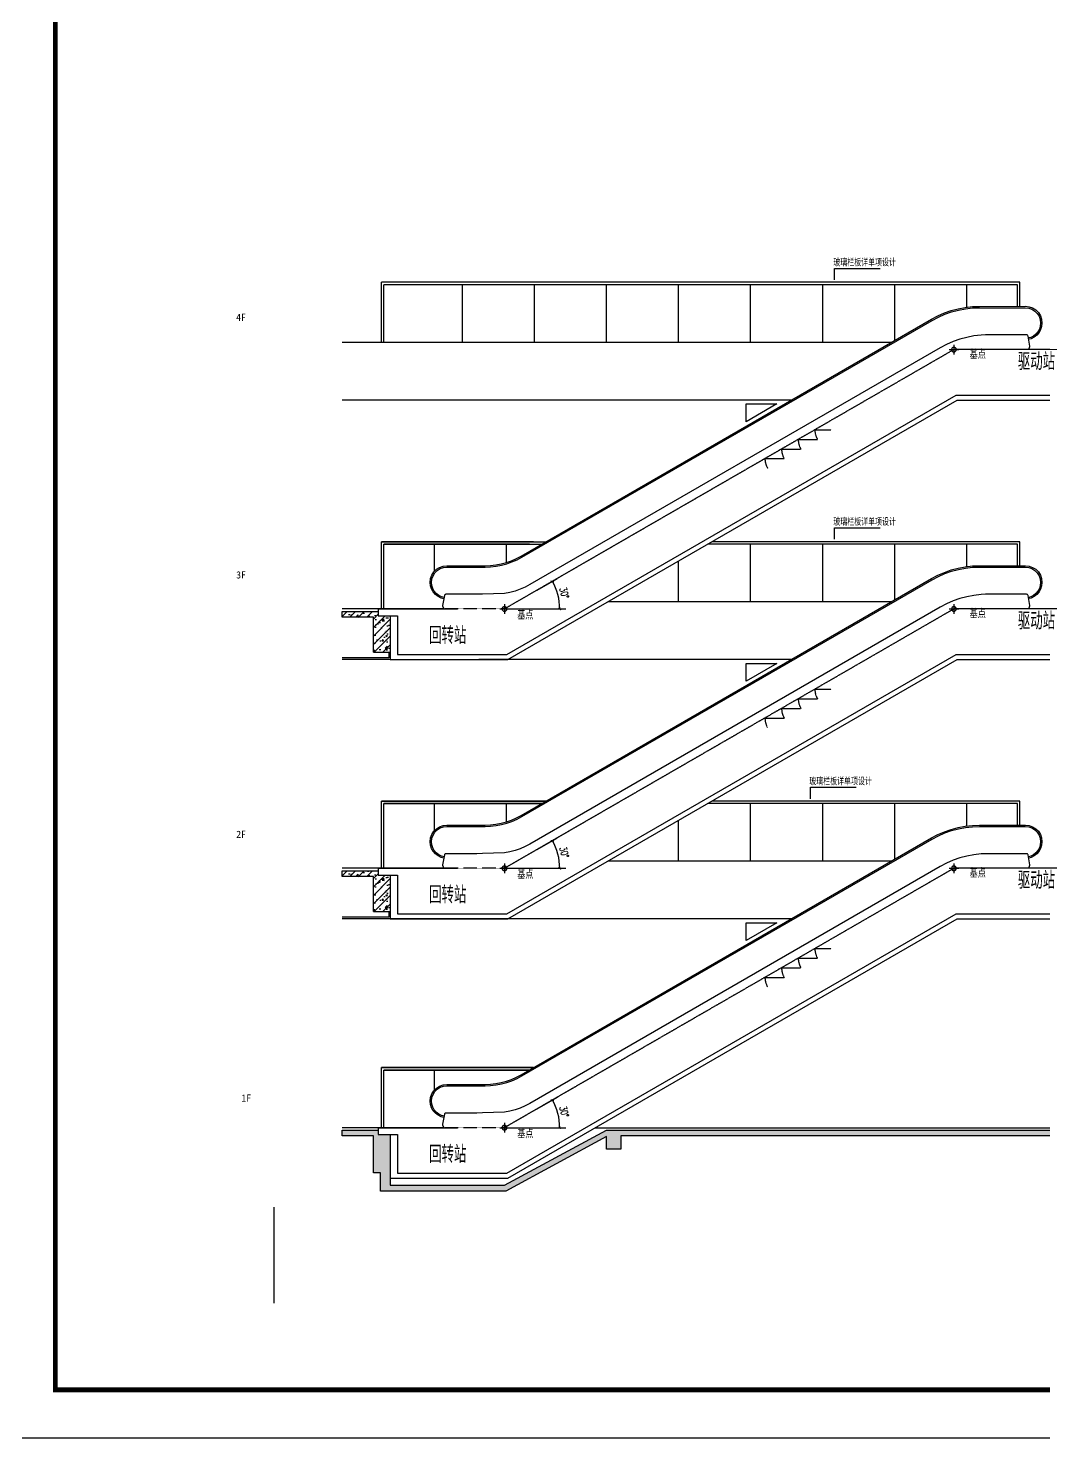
# Model space of a CAD drawing. Extents: x -737978 to 768813, y -372247 to 1140308.
# Drawn here: x -91689 to -70551, y -268610 to -239262 of the extents above; entities that cross this region are included whole.
import ezdxf

# ---------------------------------------------------------------- set-up
doc = ezdxf.new("R2010")
doc.units = 0
doc.header["$LTSCALE"] = 10
doc.header["$MEASUREMENT"] = 0
doc.linetypes.add('DASH', pattern=[0.35, 0.25, -0.1])
doc.linetypes.add('HIDDEN2', pattern=[4.7625, 3.175, -1.5875])
doc.layers.get('0').update_dxf_attribs({"linetype": 'CONTINUOUS'})
doc.layers.get('Defpoints').update_dxf_attribs({"linetype": 'CONTINUOUS'})
for name, color, linetype in [('$0$$0$ANNO-TEXT', 33, 'CONTINUOUS'), ('$1$G-GRID-DIMS', 123, 'CONTINUOUS'), ('A-HRAL', 104, 'CONTINUOUS'), ('A-OVER', 23, 'CONTINUOUS'), ('A-STRS', 2, 'CONTINUOUS'), ('A-SURF', 6, 'CONTINUOUS'), ('A-WALL', 41, 'CONTINUOUS'), ('AXIS', 3, 'CONTINUOUS'), ('DIM_LEAD', 3, 'CONTINUOUS'), ('G-ANNO-DIMS', 3, 'CONTINUOUS'), ('G-ANNO-INDX', 42, 'CONTINUOUS'), ('G-ANNO-NOTE', 3, 'CONTINUOUS'), ('G-ANNO-TEXT', 33, 'CONTINUOUS'), ('PUB_TITLE', 4, 'CONTINUOUS'), ('自动扶梯', 113, 'CONTINUOUS')]:
    doc.layers.add(name, color=color, linetype=linetype)
doc.styles.add('$2$_TCH_DIM_T3', font='SIMPLEX', dxfattribs={"width": 0.705882, "bigfont": 'GBCBIG'})
doc.styles.add('_TCH_DIM', font='SIMPLEX.shx', dxfattribs={"width": 0.8, "bigfont": 'GBCBIG.shx'})
doc.styles.add('_TCH_DYN', font='')
doc.styles.get("Standard").update_dxf_attribs({"font": 'GBENOR', "bigfont": 'GBCBIG'})
doc.styles.get('_TCH_DYN').set_extended_font_data('SimSun')
doc.dimstyles.new('$2$_TCH_ARCH&&50', dxfattribs={"dimtxt": 148.75, "dimasz": 50, "dimexe": 125, "dimexo": 150, "dimgap": 63.125, "dimtad": 1, "dimdec": 0, "dimzin": 0, "dimdsep": 46, "dimtxsty": '$2$_TCH_DIM_T3', "dimblk": '$2$_ArchTick', "dimcen": 0.09, "dimclrt": 7, "dimazin": 0, "dimtfac": 1, "dimtdec": 0, "dimtix": 1, "dimtmove": 2, "dimatfit": 3, "dimfxl": 1, "dimtolj": 1, "dimtzin": 0, "dimarcsym": 0})

# ---------------------------------------------------------------- blocks, each defined once
blk = doc.blocks.new('$0$$0$A$C7835405D')
at = {"layer": '$0$$0$ANNO-TEXT'}
for p, q in [((-50, 50), (150, 50)), ((50, 150), (50, -50))]:
    blk.add_line(p, q, dxfattribs=at)
blk.add_circle((50, 50), 50, dxfattribs=at)
blk = doc.blocks.new('$2$_ArchTick')
at = {"color": 0, "linetype": 'ByBlock', "const_width": 0.4}
blk.add_lwpolyline([(-0.5, -0.5), (0.5, 0.5)], dxfattribs=at)
blk = doc.blocks.new('*D74')
at = {"layer": '$1$G-GRID-DIMS', "color": 0, "lineweight": -2, "transparency": 16777216}
for p, q in [((-81098, -261763), (-80671, -261516)), ((-80994, -262153), (-80501, -262153))]:
    blk.add_line(p, q, dxfattribs=at)
blk.add_arc((-81775, -262153), 1149, 0, 30, dxfattribs=at)
at = {"layer": 'Defpoints', "color": 0, "transparency": 16777216}
for p in [(-81228, -261838), (-80643, -261954), (-81775, -262153), (-81144, -262153)]:
    blk.add_point(p, dxfattribs=at)
at = {"layer": '$1$G-GRID-DIMS', "color": 0, "lineweight": -2, "transparency": 16777216, "xscale": 50, "yscale": 50, "zscale": 50}
for p, rotation in [((-80780, -261579), 120.0000000000564), ((-80626, -262153), 270.0000000000691)]:
    blk.add_blockref('$2$_ArchTick', p, dxfattribs=dict(at, rotation=rotation))
at = {"layer": '$1$G-GRID-DIMS', "color": 7, "transparency": 16777216, "insert": (-80532, -261820), "char_height": 148.8, "attachment_point": 5, "rotation": 285, "style": '$2$_TCH_DIM_T3'}
blk.add_mtext('\\A1;30%%d', dxfattribs=at)
blk = doc.blocks.new('*D75')
at = {"layer": '$1$G-GRID-DIMS', "color": 0, "lineweight": -2, "transparency": 16777216}
for p, q in [((-81098, -256363), (-80671, -256116)), ((-80994, -256753), (-80501, -256753))]:
    blk.add_line(p, q, dxfattribs=at)
blk.add_arc((-81775, -256753), 1149, 0, 30, dxfattribs=at)
at = {"layer": 'Defpoints', "color": 0, "transparency": 16777216}
for p in [(-81228, -256438), (-81775, -256753), (-81144, -256753), (-80643, -256554)]:
    blk.add_point(p, dxfattribs=at)
at = {"layer": '$1$G-GRID-DIMS', "color": 0, "lineweight": -2, "transparency": 16777216, "xscale": 50, "yscale": 50, "zscale": 50}
for p, rotation in [((-80780, -256179), 120.0000000000564), ((-80626, -256753), 270.0000000000697)]:
    blk.add_blockref('$2$_ArchTick', p, dxfattribs=dict(at, rotation=rotation))
at = {"layer": '$1$G-GRID-DIMS', "color": 7, "transparency": 16777216, "insert": (-80532, -256420), "char_height": 148.8, "attachment_point": 5, "rotation": 285, "style": '$2$_TCH_DIM_T3'}
blk.add_mtext('\\A1;30%%d', dxfattribs=at)
blk = doc.blocks.new('*D76')
at = {"layer": '$1$G-GRID-DIMS', "color": 0, "lineweight": -2, "transparency": 16777216}
for p, q in [((-81098, -250963), (-80671, -250716)), ((-80994, -251353), (-80501, -251353))]:
    blk.add_line(p, q, dxfattribs=at)
blk.add_arc((-81775, -251353), 1149, 0, 30, dxfattribs=at)
at = {"layer": 'Defpoints', "color": 0, "transparency": 16777216}
for p in [(-81228, -251038), (-80643, -251154), (-81775, -251353), (-81144, -251353)]:
    blk.add_point(p, dxfattribs=at)
at = {"layer": '$1$G-GRID-DIMS', "color": 0, "lineweight": -2, "transparency": 16777216, "xscale": 50, "yscale": 50, "zscale": 50}
for p, rotation in [((-80780, -250779), 120.000000000059), ((-80626, -251353), 270.0000000000672)]:
    blk.add_blockref('$2$_ArchTick', p, dxfattribs=dict(at, rotation=rotation))
at = {"layer": '$1$G-GRID-DIMS', "color": 7, "transparency": 16777216, "insert": (-80532, -251020), "char_height": 148.8, "attachment_point": 5, "rotation": 285, "style": '$2$_TCH_DIM_T3'}
blk.add_mtext('\\A1;30%%d', dxfattribs=at)

msp = doc.modelspace()

# ---------------------------------------------------------------- hatches: boundary and pattern name
h = msp.add_hatch()
h.set_pattern_fill('钢筋混凝土', color=256, scale=50)
h.set_pattern_definition([(45, (-85259.74, -252673.21), (-88.388, 88.388), []), (50, (-85259.74, -252673.21), (358.63, -31.376), [37.5, -412.5]), (355, (-85259.74, -252673.2), (-69.376, 376.1), [30, -330]), (100.451, (-85229.86, -252675.83), (289.255, 344.72), [31.87, -350.57]), (46.184, (-85259.74, -252573.2), (533.62, -82.76), [56.25, -618.75]), (96.636, (-85215.3, -252580.1), (467.33, 487.06), [47.8, -525.86]), (351.184, (-85259.74, -252573.2), (467.33, 487.06), [45, -495]), (21, (-85209.74, -252598.21), (298.454, -201.31), [37.5, -412.5]), (326, (-85209.74, -252598.2), (121.66, 362.575), [30, -330]), (71.451, (-85184.87, -252615), (420.11, 161.265), [31.87, -350.57]), (37.5, (-85259.74, -252673.21), (6.08, 166.447), [0, -326, 0, -335, 0, -331.25]), (7.5, (-85259.74, -252673.21), (131.535, 197.206), [0, -191, 0, -318.5, 0, -126.25]), (327.5, (-85371.24, -252673.21), (266.911, -11.277), [0, -125, 0, -390, 0, -517.5]), (317.5, (-85421.24, -252673.21), (291.593, 50.052), [0, -162.5, 0, -259, 0, -367.5])])
h.paths.add_polyline_path([(-84155, -251493.2), (-84405, -251493.2), (-84405, -251403.2), (-85154.7, -251403.2), (-85154.7, -251523.2), (-84505, -251523.2), (-84505, -252253.2), (-84155, -252253.2)])
h = msp.add_hatch()
h.set_pattern_fill('钢筋混凝土', color=256, scale=50)
h.set_pattern_definition([(45, (-85259.74, -258073.21), (-88.388, 88.388), []), (50, (-85259.74, -258073.21), (358.63, -31.376), [37.5, -412.5]), (355, (-85259.74, -258073.2), (-69.376, 376.1), [30, -330]), (100.451, (-85229.86, -258075.83), (289.255, 344.72), [31.87, -350.57]), (46.184, (-85259.74, -257973.2), (533.62, -82.76), [56.25, -618.75]), (96.636, (-85215.3, -257980.1), (467.33, 487.06), [47.8, -525.86]), (351.184, (-85259.74, -257973.2), (467.33, 487.06), [45, -495]), (21, (-85209.74, -257998.21), (298.454, -201.31), [37.5, -412.5]), (326, (-85209.74, -257998.2), (121.66, 362.575), [30, -330]), (71.451, (-85184.87, -258015), (420.11, 161.265), [31.87, -350.57]), (37.5, (-85259.74, -258073.21), (6.08, 166.447), [0, -326, 0, -335, 0, -331.25]), (7.5, (-85259.74, -258073.21), (131.535, 197.206), [0, -191, 0, -318.5, 0, -126.25]), (327.5, (-85371.24, -258073.21), (266.911, -11.277), [0, -125, 0, -390, 0, -517.5]), (317.5, (-85421.24, -258073.21), (291.593, 50.052), [0, -162.5, 0, -259, 0, -367.5])])
h.paths.add_polyline_path([(-84155, -256893.2), (-84405, -256893.2), (-84405, -256803.2), (-85154.7, -256803.2), (-85154.7, -256923.2), (-84505, -256923.2), (-84505, -257653.2), (-84155, -257653.2)])
h = msp.add_hatch()
h.set_pattern_fill('钢筋混凝土', color=256, scale=50)
h.set_pattern_definition([(45, (157185.12, -22365.02), (-88.388348, 88.388348), []), (50, (157185.12, -22365.02), (358.6301, -31.37607), [37.5, -412.5]), (355, (157185.1, -22365), (-69.37567, 376.09607), [30, -330]), (100.4514, (157215, -22367.63), (289.2547, 344.71977), [31.8701, -350.57106]), (46.1842, (157185.1, -22265), (533.6205, -82.7595), [56.25, -618.75]), (96.6356, (157229.6, -22271.9), (467.33135, 487.0589), [47.80514, -525.8565]), (351.1842, (157185.1, -22265), (467.331, 487.0593), [45, -495]), (21, (157235.12, -22290.02), (298.45353, -201.30945), [37.5, -412.5]), (326, (157235.1, -22290), (121.65767, 362.57502), [30, -330]), (71.4514, (157260, -22306.8), (420.1113, 161.26525), [31.8701, -350.57106]), (37.5, (157185.12, -22365.02), (6.07993, 166.446927), [0, -326, 0, -335, 0, -331.25]), (7.5, (157185.12, -22365.02), (131.53477, 197.20586), [0, -191, 0, -318.5, 0, -126.25]), (327.5, (157073.62, -22365.02), (266.91122, -11.277436), [0, -125, 0, -390, 0, -517.5]), (317.5, (157023.62, -22365.02), (291.59308, 50.05249), [0, -162.5, 0, -259, 0, -367.5])])
h.paths.add_polyline_path([(-79355, -262323.2), (-67347.7, -262323.2), (-67347.7, -262203.2), (-79655, -262203.2), (-81775, -263353.2), (-84155, -263353.2), (-84155, -262293.2), (-84405, -262293.2), (-84405, -262203.2), (-85154.7, -262203.2), (-85154.7, -262323.2), (-84505, -262323.2), (-84505, -263093.2), (-84355, -263093.2), (-84355, -263473.2), (-81744.5, -263473.2), (-79655, -262339.7), (-79655, -262603.2), (-79355, -262603.2)])

# ---------------------------------------------------------------- linework, layer by layer
at = {"linetype": 'DASH', "ltscale": 0.8}
for p, q in [((-75315.7, -247623.9, 0), (-74976.4, -247623.9, 0)), ((-75662.1, -247823.9, 0), (-75262.1, -247823.9, 0)), ((-76354.9, -248223.9, 0), (-75954.9, -248223.9, 0)), ((-76008.5, -248023.9, 0), (-75608.5, -248023.9, 0)), ((-75662.1, -253223.9, 0), (-75262.1, -253223.9, 0)), ((-75315.7, -253023.9, 0), (-74976.4, -253023.9, 0)), ((-76008.5, -253423.9, 0), (-75608.5, -253423.9, 0)), ((-76354.9, -253623.9, 0), (-75954.9, -253623.9, 0)), ((-75315.7, -258423.9, 0), (-74976.4, -258423.9, 0)), ((-76008.5, -258823.9, 0), (-75608.5, -258823.9, 0)), ((-75662.1, -258623.9, 0), (-75262.1, -258623.9, 0)), ((-76354.9, -259023.9, 0), (-75954.9, -259023.9, 0))]:
    msp.add_line(p, q, dxfattribs=at)
at = {"linetype": 'DASH', "ltscale": 0.8, "elevation": 0}
for points in [[(-75315.7, -247623.9, 0.1315829), (-75262.1, -247823.9, 0.5054153)], [(-75662.1, -247823.9, 0.1315829), (-75608.5, -248023.9, 0.5054153)], [(-76354.9, -248223.9, 0.1315829), (-76301.3, -248423.9, 0.5054153)], [(-76008.5, -248023.9, 0.1315829), (-75954.9, -248223.9, 0.5054153)], [(-75662.1, -253223.9, 0.1315829), (-75608.5, -253423.9, 0.5054153)], [(-75315.7, -253023.9, 0.1315829), (-75262.1, -253223.9, 0.5054153)], [(-76008.5, -253423.9, 0.1315829), (-75954.9, -253623.9, 0.5054153)], [(-76354.9, -253623.9, 0.1315829), (-76301.3, -253823.9, 0.5054153)], [(-75315.7, -258423.9, 0.1315829), (-75262.1, -258623.9, 0.5054153)], [(-76008.5, -258823.9, 0.1315829), (-75954.9, -259023.9, 0.5054153)], [(-75662.1, -258623.9, 0.1315829), (-75608.5, -258823.9, 0.5054153)], [(-76354.9, -259023.9, 0.1315829), (-76301.3, -259223.9, 0.5054153)]]:
    msp.add_lwpolyline(points, format="xyb", dxfattribs=at)
at = {"elevation": 0}
for points in [[(-84155, -252253.2), (-84155, -252403.2), (-85154.7, -252403.2)], [(-84185, -252253.2), (-84185, -252373.2), (-85154.7, -252373.2)], [(-84155, -257653.2), (-84155, -257803.2), (-85154.7, -257803.2)], [(-84185, -257653.2), (-84185, -257773.2), (-85154.7, -257773.2)]]:
    msp.add_lwpolyline(points, dxfattribs=at)
at = {"layer": 'A-HRAL'}
for p, q in [((-71047.8, -244553.2, 0), (-84339.2, -244553.2, 0)), ((-84339.2, -245803.2, 0), (-84339.2, -244553.2, 0)), ((-71097.8, -244603.2, 0), (-84289.2, -244603.2, 0)), ((-84289.2, -245803.2, 0), (-84289.2, -244603.2, 0)), ((-82652.2, -245803.2, 0), (-82652.2, -244603.2, 0)), ((-81152.2, -245803.2, 0), (-81152.2, -244603.2, 0)), ((-79652.2, -245803.2, 0), (-79652.2, -244603.2, 0)), ((-78152.2, -245803.2, 0), (-78152.2, -244603.2, 0)), ((-76652.2, -245803.2, 0), (-76652.2, -244603.2, 0)), ((-75152.2, -245803.2, 0), (-75152.2, -244603.2, 0)), ((-73652.2, -245762.6, 0), (-73652.2, -244603.2, 0)), ((-72152.2, -245071.6, 0), (-72152.2, -244603.2, 0)), ((-71097.8, -245053, 0), (-71097.8, -244603.2, 0)), ((-71047.8, -245052.9, 0), (-71047.8, -244553.2, 0)), ((-81170.4, -249953.2, 0), (-84339.2, -249953.2, 0)), ((-84339.2, -249953.2, 0), (-80910.6, -249953.2, 0)), ((-84339.2, -251353.2, 0), (-84339.2, -249953.2, 0)), ((-81257, -250003.2, 0), (-84289.2, -250003.2, 0)), ((-84289.2, -250003.2, 0), (-80997.2, -250003.2, 0)), ((-84289.2, -251353.2, 0), (-84289.2, -250003.2, 0)), ((-83234.8, -250570.5, 0), (-83234.8, -250003.2, 0)), ((-81734.8, -250385.9, 0), (-81734.8, -250003.2, 0)), ((-71097.8, -250003.2, 0), (-77546.7, -250003.2, 0)), ((-71047.8, -249953.2, 0), (-77460.1, -249953.2, 0)), ((-76652.2, -251203.2, 0), (-76652.2, -250003.2, 0)), ((-75152.2, -251203.2, 0), (-75152.2, -250003.2, 0)), ((-73652.2, -251162.6, 0), (-73652.2, -250003.2, 0)), ((-72152.2, -250471.6, 0), (-72152.2, -250003.2, 0)), ((-71097.8, -250453, 0), (-71097.8, -250003.2, 0)), ((-71047.8, -250452.9, 0), (-71047.8, -249953.2, 0)), ((-78152.2, -251203.2, 0), (-78152.2, -250352.8, 0)), ((-80910.6, -255353.2, 0), (-84339.2, -255353.2, 0)), ((-84339.2, -255353.2, 0), (-80910.6, -255353.2, 0)), ((-84339.2, -256753.2, 0), (-84339.2, -255353.2, 0)), ((-80997.2, -255403.2, 0), (-84289.2, -255403.2, 0)), ((-84289.2, -255403.2, 0), (-80997.2, -255403.2, 0)), ((-84289.2, -256753.2, 0), (-84289.2, -255403.2, 0)), ((-83234.8, -255970.5, 0), (-83234.8, -255403.2, 0)), ((-81734.8, -255785.9, 0), (-81734.8, -255403.2, 0)), ((-71097.8, -255403.2, 0), (-77546.7, -255403.2, 0)), ((-71047.8, -255353.2, 0), (-77460.1, -255353.2, 0)), ((-76652.2, -256603.2, 0), (-76652.2, -255403.2, 0)), ((-75152.2, -256603.2, 0), (-75152.2, -255403.2, 0)), ((-73652.2, -256562.6, 0), (-73652.2, -255403.2, 0)), ((-72152.2, -255871.6, 0), (-72152.2, -255403.2, 0)), ((-71097.8, -255853, 0), (-71097.8, -255403.2, 0)), ((-71047.8, -255852.9, 0), (-71047.8, -255353.2, 0)), ((-78152.2, -256603.2, 0), (-78152.2, -255752.8, 0)), ((-81170.4, -260903.2, 0), (-84339.2, -260903.2, 0)), ((-84339.2, -260903.2, 0), (-81170.4, -260903.2, 0)), ((-84339.2, -262153.2, 0), (-84339.2, -260903.2, 0)), ((-81257, -260953.2, 0), (-84289.2, -260953.2, 0)), ((-84289.2, -260953.2, 0), (-81257, -260953.2, 0)), ((-84289.2, -262153.2, 0), (-84289.2, -260953.2, 0)), ((-83234.8, -261370.5, 0), (-83234.8, -260953.2, 0))]:
    msp.add_line(p, q, dxfattribs=at)
at = {"layer": 'A-OVER'}
for p, q in [((-73722.6, -245803.2, 0), (-85154.7, -245803.2, 0)), ((-73722.6, -251203.2, 0), (-79625.2, -251203.2, 0)), ((-73722.6, -256603.2, 0), (-79625.2, -256603.2, 0))]:
    msp.add_line(p, q, dxfattribs=at)
at = {"layer": 'A-OVER', "linetype": 'DASH'}
for p, q in [((-72421.9, -245953.2, 0), (-81775, -251353.2, 0)), ((-70865, -245953.2, 0), (-72421.9, -245953.2, 0)), ((-81775, -251353.2, 0), (-83038.9, -251353.2, 0)), ((-72421.9, -251353.2, 0), (-81775, -256753.2, 0)), ((-70865, -251353.2, 0), (-72421.9, -251353.2, 0)), ((-81775, -256753.2, 0), (-83038.9, -256753.2, 0)), ((-72421.9, -256753.2, 0), (-81775, -262153.2, 0)), ((-70865, -256753.2, 0), (-72421.9, -256753.2, 0)), ((-81775, -262153.2, 0), (-83038.9, -262153.2, 0))]:
    msp.add_line(p, q, dxfattribs=at)
at = {"layer": 'A-OVER', "elevation": 0}
for points in [[(-75801, -247003.2), (-85154.7, -247003.2)], [(-75801, -252403.2), (-82309.1, -252403.2)], [(-75801, -257803.2), (-85154.7, -257803.2)]]:
    msp.add_lwpolyline(points, dxfattribs=at)
at = {"layer": 'A-OVER', "linetype": 'HIDDEN2', "ltscale": 0.1, "elevation": 0}
for points in [[(-81775, -251353.2), (-80625.5, -251353.2)], [(-81775, -256753.2), (-80625.5, -256753.2)], [(-81775, -262153.2), (-80625.5, -262153.2)]]:
    msp.add_lwpolyline(points, dxfattribs=at)
at = {"layer": 'A-STRS'}
for p, q in [((-81428.2, -250252, 0), (-72887.3, -245321, 0)), ((-72887.3, -245321, 0), (-72755, -245251.1, 0)), ((-72873.7, -245345.5, 0), (-72742.9, -245276.3, 0)), ((-72755, -245251.1, 0), (-72617.9, -245191.2, 0)), ((-72742.9, -245276.3, 0), (-72607.7, -245217.3, 0)), ((-72617.9, -245191.2, 0), (-72476.7, -245141.8, 0)), ((-72607.7, -245217.3, 0), (-72468.5, -245168.6, 0)), ((-72476.7, -245141.8, 0), (-72332.2, -245103.1, 0)), ((-72468.5, -245168.6, 0), (-72326, -245130.4, 0)), ((-72332.2, -245103.1, 0), (-72185.3, -245075.3, 0)), ((-72326, -245130.4, 0), (-72181.1, -245103, 0)), ((-72185.3, -245075.3, 0), (-72036.6, -245058.6, 0)), ((-72181.1, -245103, 0), (-72034.5, -245086.5, 0)), ((-72036.6, -245058.6, 0), (-71887.1, -245053, 0)), ((-72034.5, -245086.5, 0), (-71886.6, -245081, 0)), ((-71887.9, -245053, 0), (-70934.5, -245052.9, 0)), ((-71887.4, -245081, 0), (-70936.1, -245080.9, 0)), ((-70936.1, -245080.9, 0), (-70863.8, -245088.9, 0)), ((-70934.5, -245052.9, 0), (-70857.6, -245061.5, 0)), ((-70863.8, -245088.9, 0), (-70796.7, -245112.4, 0)), ((-70857.6, -245061.5, 0), (-70784.4, -245087.1, 0)), ((-70796.7, -245112.4, 0), (-70736.4, -245150.3, 0)), ((-70784.4, -245087.1, 0), (-70718.8, -245128.3, 0)), ((-70736.4, -245150.3, 0), (-70686.1, -245200.6, 0)), ((-70718.8, -245128.3, 0), (-70664.1, -245183, 0)), ((-70686.1, -245200.6, 0), (-70648.2, -245260.9, 0)), ((-70664.1, -245183, 0), (-70622.9, -245248.6, 0)), ((-70648.2, -245260.9, 0), (-70624.7, -245328, 0)), ((-70624.7, -245328, 0), (-70616.7, -245400.4, 0)), ((-70622.9, -245248.6, 0), (-70597.3, -245321.8, 0)), ((-70597.3, -245321.8, 0), (-70588.6, -245400.2, 0)), ((-81414.6, -250276.6, 0), (-72873.7, -245345.5, 0)), ((-70715.4, -245632.1, 0), (-70766.2, -245671.5, 0)), ((-70673.6, -245583.4, 0), (-70715.4, -245632.1, 0)), ((-70650.5, -245599.4, 0), (-70696, -245652.5, 0)), ((-70642.5, -245527.2, 0), (-70673.6, -245583.4, 0)), ((-70616.6, -245538.3, 0), (-70650.5, -245599.4, 0)), ((-70623.3, -245465.9, 0), (-70642.5, -245527.2, 0)), ((-70616.7, -245400.4, 0), (-70623.3, -245465.9, 0)), ((-70595.7, -245471.5, 0), (-70616.6, -245538.3, 0)), ((-70588.6, -245400.2, 0), (-70595.7, -245471.5, 0)), ((-72708.9, -245916.8, 0), (-81248.6, -250847.3, 0)), ((-72576.3, -245846.8, 0), (-72708.9, -245916.8, 0)), ((-72437.7, -245786.3, 0), (-72576.3, -245846.8, 0)), ((-72298.6, -245737.6, 0), (-72437.7, -245786.3, 0)), ((-72152.5, -245698.5, 0), (-72298.6, -245737.6, 0)), ((-72005.2, -245670.6, 0), (-72152.5, -245698.5, 0)), ((-71856.2, -245653.8, 0), (-72005.2, -245670.6, 0)), ((-71762.2, -245648.2, 0), (-71856.8, -245653.8, 0)), ((-71856.8, -245653.8, 0), (-71856.2, -245653.8, 0)), ((-70907.9, -245648.2, 0), (-71762.2, -245648.2, 0)), ((-70899.8, -245649.3, 0), (-70907.9, -245648.2, 0)), ((-70888.3, -245654.3, 0), (-70899.8, -245649.3, 0)), ((-70881.6, -245663.7, 0), (-70888.3, -245654.3, 0)), ((-70878.4, -245672.5, 0), (-70881.6, -245663.7, 0)), ((-70838.5, -245880.4, 0), (-70878.4, -245672.5, 0)), ((-70823.8, -245699.8, 0), (-70870.8, -245712, 0)), ((-70865, -245953.2, 0), (-70839.7, -245890.9, 0)), ((-70814.1, -245726.2, 0), (-70863.8, -245739.1, 0)), ((-70839.7, -245890.9, 0), (-70838.4, -245885.8, 0)), ((-70838.3, -245882.4, 0), (-70838.5, -245880.4, 0)), ((-70838.4, -245885.8, 0), (-70838.3, -245882.4, 0)), ((-70766.2, -245671.5, 0), (-70823.8, -245699.8, 0)), ((-70751.3, -245695.4, 0), (-70814.1, -245726.2, 0)), ((-70696, -245652.5, 0), (-70751.3, -245695.4, 0)), ((-69622.8, -245953.2, 0), (-72421.9, -245953.2, 0)), ((-81730.4, -252303.2, 0), (-72377.3, -246903.2, 0)), ((-81703.6, -252403.2, 0), (-72350.5, -247003.2, 0)), ((-72377.3, -246903.2, 0), (-69972.8, -246903.2, 0)), ((-72350.5, -247003.2, 0), (-69872.8, -247003.2, 0)), ((-81630.1, -250349.3, 0), (-81527.3, -250304.4, 0)), ((-81619.9, -250375.4, 0), (-81515.2, -250329.7, 0)), ((-81527.3, -250304.4, 0), (-81428.2, -250252, 0)), ((-81515.2, -250329.7, 0), (-81414.6, -250276.6, 0)), ((-83288.6, -250648.6, 0), (-83247.3, -250583, 0)), ((-83263.2, -250660.9, 0), (-83225.3, -250600.6, 0)), ((-83247.3, -250583, 0), (-83192.6, -250528.3, 0)), ((-83225.3, -250600.6, 0), (-83175, -250550.3, 0)), ((-83192.6, -250528.3, 0), (-83127, -250487.1, 0)), ((-83175, -250550.3, 0), (-83114.8, -250512.4, 0)), ((-83127, -250487.1, 0), (-83053.9, -250461.5, 0)), ((-83114.8, -250512.4, 0), (-83047.6, -250488.9, 0)), ((-83053.9, -250461.5, 0), (-82976.9, -250452.9, 0)), ((-83047.6, -250488.9, 0), (-82975.3, -250480.9, 0)), ((-82976.9, -250452.9, 0), (-82178, -250453, 0)), ((-82975.3, -250480.9, 0), (-82177.5, -250481, 0)), ((-82178, -250453, 0), (-82066, -250448.8, 0)), ((-82177.5, -250481, 0), (-82063.9, -250476.7, 0)), ((-82066, -250448.8, 0), (-81954.5, -250436.2, 0)), ((-82063.9, -250476.7, 0), (-81950.3, -250463.9, 0)), ((-81954.5, -250436.2, 0), (-81844.3, -250415.4, 0)), ((-81950.3, -250463.9, 0), (-81838.1, -250442.7, 0)), ((-81844.3, -250415.4, 0), (-81736, -250386.3, 0)), ((-81838.1, -250442.7, 0), (-81727.7, -250413.1, 0)), ((-81736, -250386.3, 0), (-81630.1, -250349.3, 0)), ((-81727.7, -250413.1, 0), (-81619.9, -250375.4, 0)), ((-72755, -250651.1, 0), (-72617.9, -250591.2, 0)), ((-72742.9, -250676.3, 0), (-72607.7, -250617.3, 0)), ((-72617.9, -250591.2, 0), (-72476.7, -250541.8, 0)), ((-72607.7, -250617.3, 0), (-72468.5, -250568.6, 0)), ((-72476.7, -250541.8, 0), (-72332.2, -250503.1, 0)), ((-72468.5, -250568.6, 0), (-72326, -250530.4, 0)), ((-72332.2, -250503.1, 0), (-72185.3, -250475.3, 0)), ((-72326, -250530.4, 0), (-72181.1, -250503, 0)), ((-72185.3, -250475.3, 0), (-72036.6, -250458.6, 0)), ((-72181.1, -250503, 0), (-72034.5, -250486.5, 0)), ((-72036.6, -250458.6, 0), (-71887.1, -250453, 0)), ((-72034.5, -250486.5, 0), (-71886.6, -250481, 0)), ((-71887.9, -250453, 0), (-70934.5, -250452.9, 0)), ((-71887.4, -250481, 0), (-70936.1, -250480.9, 0)), ((-70936.1, -250480.9, 0), (-70863.8, -250488.9, 0)), ((-70934.5, -250452.9, 0), (-70857.6, -250461.5, 0)), ((-70863.8, -250488.9, 0), (-70796.7, -250512.4, 0)), ((-70857.6, -250461.5, 0), (-70784.4, -250487.1, 0)), ((-70796.7, -250512.4, 0), (-70736.4, -250550.3, 0)), ((-70784.4, -250487.1, 0), (-70718.8, -250528.3, 0)), ((-70736.4, -250550.3, 0), (-70686.1, -250600.6, 0)), ((-70718.8, -250528.3, 0), (-70664.1, -250583, 0)), ((-70686.1, -250600.6, 0), (-70648.2, -250660.9, 0)), ((-70664.1, -250583, 0), (-70622.9, -250648.6, 0)), ((-83322.8, -250799.8, 0), (-83314.2, -250721.8, 0)), ((-83315.7, -250870.8, 0), (-83322.8, -250799.8, 0)), ((-83294.7, -250937.6, 0), (-83315.7, -250870.8, 0)), ((-83314.2, -250721.8, 0), (-83288.6, -250648.6, 0)), ((-83294.6, -250799.9, 0), (-83286.7, -250728, 0)), ((-83288.1, -250865.1, 0), (-83294.6, -250799.9, 0)), ((-83268.8, -250926.5, 0), (-83288.1, -250865.1, 0)), ((-83286.7, -250728, 0), (-83263.2, -250660.9, 0)), ((-81347.8, -250899.7, 0), (-81450.6, -250944.5, 0)), ((-81428.2, -255652, 0), (-72887.3, -250721, 0)), ((-81414.6, -255676.6, 0), (-72873.7, -250745.5, 0)), ((-81248.6, -250847.3, 0), (-81347.8, -250899.7, 0)), ((-72887.3, -250721, 0), (-72755, -250651.1, 0)), ((-72873.7, -250745.5, 0), (-72742.9, -250676.3, 0)), ((-70648.2, -250660.9, 0), (-70624.7, -250728, 0)), ((-70623.3, -250865.9, 0), (-70642.5, -250927.2, 0)), ((-70624.7, -250728, 0), (-70616.7, -250800.4, 0)), ((-70616.7, -250800.4, 0), (-70623.3, -250865.9, 0)), ((-70622.9, -250648.6, 0), (-70597.3, -250721.8, 0)), ((-70595.7, -250871.5, 0), (-70616.6, -250938.3, 0)), ((-70597.3, -250721.8, 0), (-70588.6, -250800.2, 0)), ((-70588.6, -250800.2, 0), (-70595.7, -250871.5, 0)), ((-83260.6, -250998.9, 0), (-83294.7, -250937.6, 0)), ((-83237.5, -250982.8, 0), (-83268.8, -250926.5, 0)), ((-83214.9, -251052, 0), (-83260.6, -250998.9, 0)), ((-83195.6, -251031.6, 0), (-83237.5, -250982.8, 0)), ((-83159.5, -251094.8, 0), (-83214.9, -251052, 0)), ((-83144.6, -251070.9, 0), (-83195.6, -251031.6, 0)), ((-83096.5, -251125.6, 0), (-83159.5, -251094.8, 0)), ((-83086.8, -251099.2, 0), (-83144.6, -251070.9, 0)), ((-83040.2, -251140, 0), (-83096.5, -251125.6, 0)), ((-83033.3, -251112.9, 0), (-83086.8, -251099.2, 0)), ((-83025.5, -251072.5, 0), (-83065.5, -251280.4, 0)), ((-83022.3, -251063.7, 0), (-83025.5, -251072.5, 0)), ((-83018.2, -251058, 0), (-83022.3, -251063.7, 0)), ((-83011.8, -251052.7, 0), (-83018.2, -251058, 0)), ((-83004.1, -251049.3, 0), (-83011.8, -251052.7, 0)), ((-82996, -251048.2, 0), (-83004.1, -251049.3, 0)), ((-82938.3, -251048.2, 0), (-82996, -251048.2, 0)), ((-82348.2, -251048.2, 0), (-82938.3, -251048.2, 0)), ((-82236.1, -251044, 0), (-82348.2, -251048.2, 0)), ((-81775, -251031.5, 0), (-82236.1, -251044, 0)), ((-81664.8, -251010.6, 0), (-81775, -251031.5, 0)), ((-81556.5, -250981.6, 0), (-81664.8, -251010.6, 0)), ((-81450.6, -250944.5, 0), (-81556.5, -250981.6, 0)), ((-72437.7, -251186.3, 0), (-72576.3, -251246.8, 0)), ((-72298.6, -251137.6, 0), (-72437.7, -251186.3, 0)), ((-72152.5, -251098.5, 0), (-72298.6, -251137.6, 0)), ((-72005.2, -251070.6, 0), (-72152.5, -251098.5, 0)), ((-71856.2, -251053.8, 0), (-72005.2, -251070.6, 0)), ((-71762.2, -251048.2, 0), (-71856.8, -251053.8, 0)), ((-71856.8, -251053.8, 0), (-71856.2, -251053.8, 0)), ((-70907.9, -251048.2, 0), (-71762.2, -251048.2, 0)), ((-70899.8, -251049.3, 0), (-70907.9, -251048.2, 0)), ((-70888.3, -251054.3, 0), (-70899.8, -251049.3, 0)), ((-70881.6, -251063.7, 0), (-70888.3, -251054.3, 0)), ((-70878.4, -251072.5, 0), (-70881.6, -251063.7, 0)), ((-70838.5, -251280.4, 0), (-70878.4, -251072.5, 0)), ((-70823.8, -251099.8, 0), (-70870.8, -251112, 0)), ((-70814.1, -251126.2, 0), (-70863.8, -251139.1, 0)), ((-70766.2, -251071.5, 0), (-70823.8, -251099.8, 0)), ((-70751.3, -251095.4, 0), (-70814.1, -251126.2, 0)), ((-70715.4, -251032.1, 0), (-70766.2, -251071.5, 0)), ((-70696, -251052.5, 0), (-70751.3, -251095.4, 0)), ((-70673.6, -250983.4, 0), (-70715.4, -251032.1, 0)), ((-70650.5, -250999.4, 0), (-70696, -251052.5, 0)), ((-70642.5, -250927.2, 0), (-70673.6, -250983.4, 0)), ((-70616.6, -250938.3, 0), (-70650.5, -250999.4, 0)), ((-83038.9, -251353.2, 0), (-84405, -251353.2, 0)), ((-84405, -251353.2, 0), (-84405, -251493.2, 0)), ((-84405, -251493.2, 0), (-84005, -251493.2, 0)), ((-84155, -251493.2, 0), (-84155, -252403.2, 0)), ((-84005, -251493.2, 0), (-84005, -252303.2, 0)), ((-83065.5, -251280.4, 0), (-83065.7, -251282.4, 0)), ((-83065.7, -251282.4, 0), (-83065.7, -251282.4, 0)), ((-83065.7, -251282.4, 0), (-83065.5, -251285.8, 0)), ((-83065.5, -251280.4, 0), (-83065.5, -251280.4, 0)), ((-83065.5, -251285.8, 0), (-83064.2, -251290.9, 0)), ((-83064.2, -251290.9, 0), (-83038.9, -251353.2, 0)), ((-72708.9, -251316.8, 0), (-81248.6, -256247.3, 0)), ((-72576.3, -251246.8, 0), (-72708.9, -251316.8, 0)), ((-69622.8, -251353.2, 0), (-72421.9, -251353.2, 0)), ((-70865, -251353.2, 0), (-70839.7, -251290.9, 0)), ((-70839.7, -251290.9, 0), (-70838.4, -251285.8, 0)), ((-70838.3, -251282.4, 0), (-70838.5, -251280.4, 0)), ((-70838.4, -251285.8, 0), (-70838.3, -251282.4, 0)), ((-84005, -252303.2, 0), (-81730.4, -252303.2, 0)), ((-81730.4, -257703.2, 0), (-72377.3, -252303.2, 0)), ((-72377.3, -252303.2, 0), (-69972.8, -252303.2, 0)), ((-84155, -252403.2, 0), (-81703.6, -252403.2, 0)), ((-81703.6, -257803.2, 0), (-72350.5, -252403.2, 0)), ((-72350.5, -252403.2, 0), (-69872.8, -252403.2, 0)), ((-83192.6, -255928.3, 0), (-83127, -255887.1, 0)), ((-83127, -255887.1, 0), (-83053.9, -255861.5, 0)), ((-83114.8, -255912.4, 0), (-83047.6, -255888.9, 0)), ((-83053.9, -255861.5, 0), (-82976.9, -255852.9, 0)), ((-83047.6, -255888.9, 0), (-82975.3, -255880.9, 0)), ((-82976.9, -255852.9, 0), (-82178, -255853, 0)), ((-82975.3, -255880.9, 0), (-82177.5, -255881, 0)), ((-82178, -255853, 0), (-82066, -255848.8, 0)), ((-82177.5, -255881, 0), (-82063.9, -255876.7, 0)), ((-82066, -255848.8, 0), (-81954.5, -255836.2, 0)), ((-82063.9, -255876.7, 0), (-81950.3, -255863.9, 0)), ((-81954.5, -255836.2, 0), (-81844.3, -255815.4, 0)), ((-81950.3, -255863.9, 0), (-81838.1, -255842.7, 0)), ((-81844.3, -255815.4, 0), (-81736, -255786.3, 0)), ((-81838.1, -255842.7, 0), (-81727.7, -255813.1, 0)), ((-81736, -255786.3, 0), (-81630.1, -255749.3, 0)), ((-81727.7, -255813.1, 0), (-81619.9, -255775.4, 0)), ((-81630.1, -255749.3, 0), (-81527.3, -255704.4, 0)), ((-81619.9, -255775.4, 0), (-81515.2, -255729.7, 0)), ((-81527.3, -255704.4, 0), (-81428.2, -255652, 0)), ((-81515.2, -255729.7, 0), (-81414.6, -255676.6, 0)), ((-72476.7, -255941.8, 0), (-72332.2, -255903.1, 0)), ((-72332.2, -255903.1, 0), (-72185.3, -255875.3, 0)), ((-72326, -255930.4, 0), (-72181.1, -255903, 0)), ((-72185.3, -255875.3, 0), (-72036.6, -255858.6, 0)), ((-72181.1, -255903, 0), (-72034.5, -255886.5, 0)), ((-72036.6, -255858.6, 0), (-71887.1, -255853, 0)), ((-72034.5, -255886.5, 0), (-71886.6, -255881, 0)), ((-71887.9, -255853, 0), (-70934.5, -255852.9, 0)), ((-71887.4, -255881, 0), (-70936.1, -255880.9, 0)), ((-70936.1, -255880.9, 0), (-70863.8, -255888.9, 0)), ((-70934.5, -255852.9, 0), (-70857.6, -255861.5, 0)), ((-70863.8, -255888.9, 0), (-70796.7, -255912.4, 0)), ((-70857.6, -255861.5, 0), (-70784.4, -255887.1, 0)), ((-70784.4, -255887.1, 0), (-70718.8, -255928.3, 0)), ((-83322.8, -256199.8, 0), (-83314.2, -256121.8, 0)), ((-83315.7, -256270.8, 0), (-83322.8, -256199.8, 0)), ((-83314.2, -256121.8, 0), (-83288.6, -256048.6, 0)), ((-83294.6, -256199.9, 0), (-83286.7, -256128, 0)), ((-83288.1, -256265.1, 0), (-83294.6, -256199.9, 0)), ((-83288.6, -256048.6, 0), (-83247.3, -255983, 0)), ((-83286.7, -256128, 0), (-83263.2, -256060.9, 0)), ((-83263.2, -256060.9, 0), (-83225.3, -256000.6, 0)), ((-83247.3, -255983, 0), (-83192.6, -255928.3, 0)), ((-83225.3, -256000.6, 0), (-83175, -255950.3, 0)), ((-83175, -255950.3, 0), (-83114.8, -255912.4, 0)), ((-81428.2, -261052, 0), (-72887.3, -256121, 0)), ((-81414.6, -261076.6, 0), (-72873.7, -256145.5, 0)), ((-72887.3, -256121, 0), (-72755, -256051.1, 0)), ((-72873.7, -256145.5, 0), (-72742.9, -256076.3, 0)), ((-72755, -256051.1, 0), (-72617.9, -255991.2, 0)), ((-72742.9, -256076.3, 0), (-72607.7, -256017.3, 0)), ((-72617.9, -255991.2, 0), (-72476.7, -255941.8, 0)), ((-72607.7, -256017.3, 0), (-72468.5, -255968.6, 0)), ((-72468.5, -255968.6, 0), (-72326, -255930.4, 0)), ((-70796.7, -255912.4, 0), (-70736.4, -255950.3, 0)), ((-70736.4, -255950.3, 0), (-70686.1, -256000.6, 0)), ((-70718.8, -255928.3, 0), (-70664.1, -255983, 0)), ((-70686.1, -256000.6, 0), (-70648.2, -256060.9, 0)), ((-70664.1, -255983, 0), (-70622.9, -256048.6, 0)), ((-70648.2, -256060.9, 0), (-70624.7, -256128, 0)), ((-70624.7, -256128, 0), (-70616.7, -256200.4, 0)), ((-70616.7, -256200.4, 0), (-70623.3, -256265.9, 0)), ((-70622.9, -256048.6, 0), (-70597.3, -256121.8, 0)), ((-70597.3, -256121.8, 0), (-70588.6, -256200.2, 0)), ((-70588.6, -256200.2, 0), (-70595.7, -256271.5, 0)), ((-83294.7, -256337.6, 0), (-83315.7, -256270.8, 0)), ((-83260.6, -256398.9, 0), (-83294.7, -256337.6, 0)), ((-83268.8, -256326.5, 0), (-83288.1, -256265.1, 0)), ((-83237.5, -256382.8, 0), (-83268.8, -256326.5, 0)), ((-83214.9, -256452, 0), (-83260.6, -256398.9, 0)), ((-83195.6, -256431.6, 0), (-83237.5, -256382.8, 0)), ((-83159.5, -256494.8, 0), (-83214.9, -256452, 0)), ((-83144.6, -256470.9, 0), (-83195.6, -256431.6, 0)), ((-83096.5, -256525.6, 0), (-83159.5, -256494.8, 0)), ((-83086.8, -256499.2, 0), (-83144.6, -256470.9, 0)), ((-83025.5, -256472.5, 0), (-83065.5, -256680.4, 0)), ((-83022.3, -256463.7, 0), (-83025.5, -256472.5, 0)), ((-83018.2, -256458, 0), (-83022.3, -256463.7, 0)), ((-83011.8, -256452.7, 0), (-83018.2, -256458, 0)), ((-83004.1, -256449.3, 0), (-83011.8, -256452.7, 0)), ((-82996, -256448.2, 0), (-83004.1, -256449.3, 0)), ((-82938.3, -256448.2, 0), (-82996, -256448.2, 0)), ((-82348.2, -256448.2, 0), (-82938.3, -256448.2, 0)), ((-82236.1, -256444, 0), (-82348.2, -256448.2, 0)), ((-81775, -256431.5, 0), (-82236.1, -256444, 0)), ((-81664.8, -256410.6, 0), (-81775, -256431.5, 0)), ((-81556.5, -256381.6, 0), (-81664.8, -256410.6, 0)), ((-81450.6, -256344.5, 0), (-81556.5, -256381.6, 0)), ((-81347.8, -256299.7, 0), (-81450.6, -256344.5, 0)), ((-81248.6, -256247.3, 0), (-81347.8, -256299.7, 0)), ((-72005.2, -256470.6, 0), (-72152.5, -256498.5, 0)), ((-71856.2, -256453.8, 0), (-72005.2, -256470.6, 0)), ((-71762.2, -256448.2, 0), (-71856.8, -256453.8, 0)), ((-71856.8, -256453.8, 0), (-71856.2, -256453.8, 0)), ((-70907.9, -256448.2, 0), (-71762.2, -256448.2, 0)), ((-70899.8, -256449.3, 0), (-70907.9, -256448.2, 0)), ((-70888.3, -256454.3, 0), (-70899.8, -256449.3, 0)), ((-70881.6, -256463.7, 0), (-70888.3, -256454.3, 0)), ((-70878.4, -256472.5, 0), (-70881.6, -256463.7, 0)), ((-70838.5, -256680.4, 0), (-70878.4, -256472.5, 0)), ((-70766.2, -256471.5, 0), (-70823.8, -256499.8, 0)), ((-70751.3, -256495.4, 0), (-70814.1, -256526.2, 0)), ((-70715.4, -256432.1, 0), (-70766.2, -256471.5, 0)), ((-70696, -256452.5, 0), (-70751.3, -256495.4, 0)), ((-70673.6, -256383.4, 0), (-70715.4, -256432.1, 0)), ((-70650.5, -256399.4, 0), (-70696, -256452.5, 0)), ((-70642.5, -256327.2, 0), (-70673.6, -256383.4, 0)), ((-70616.6, -256338.3, 0), (-70650.5, -256399.4, 0)), ((-70623.3, -256265.9, 0), (-70642.5, -256327.2, 0)), ((-70595.7, -256271.5, 0), (-70616.6, -256338.3, 0)), ((-83038.9, -256753.2, 0), (-84405, -256753.2, 0)), ((-84405, -256753.2, 0), (-84405, -256893.2, 0)), ((-83040.2, -256540, 0), (-83096.5, -256525.6, 0)), ((-83033.3, -256512.9, 0), (-83086.8, -256499.2, 0)), ((-83065.5, -256680.4, 0), (-83065.7, -256682.4, 0)), ((-83065.7, -256682.4, 0), (-83065.7, -256682.4, 0)), ((-83065.7, -256682.4, 0), (-83065.5, -256685.8, 0)), ((-83065.5, -256680.4, 0), (-83065.5, -256680.4, 0)), ((-83065.5, -256685.8, 0), (-83064.2, -256690.9, 0)), ((-83064.2, -256690.9, 0), (-83038.9, -256753.2, 0)), ((-72708.9, -256716.8, 0), (-81248.6, -261647.3, 0)), ((-72576.3, -256646.8, 0), (-72708.9, -256716.8, 0)), ((-72437.7, -256586.3, 0), (-72576.3, -256646.8, 0)), ((-72298.6, -256537.6, 0), (-72437.7, -256586.3, 0)), ((-69622.8, -256753.2, 0), (-72421.9, -256753.2, 0)), ((-72152.5, -256498.5, 0), (-72298.6, -256537.6, 0)), ((-70823.8, -256499.8, 0), (-70870.8, -256512, 0)), ((-70865, -256753.2, 0), (-70839.7, -256690.9, 0)), ((-70814.1, -256526.2, 0), (-70863.8, -256539.1, 0)), ((-70839.7, -256690.9, 0), (-70838.4, -256685.8, 0)), ((-70838.3, -256682.4, 0), (-70838.5, -256680.4, 0)), ((-70838.4, -256685.8, 0), (-70838.3, -256682.4, 0)), ((-84405, -256893.2, 0), (-84005, -256893.2, 0)), ((-84155, -256893.2, 0), (-84155, -257803.2, 0)), ((-84005, -256893.2, 0), (-84005, -257703.2, 0)), ((-84155, -257803.2, 0), (-81703.6, -257803.2, 0)), ((-84005, -257703.2, 0), (-81730.4, -257703.2, 0)), ((-81730.4, -263103.2, 0), (-72377.3, -257703.2, 0)), ((-81703.6, -263203.2, 0), (-72350.5, -257803.2, 0)), ((-72377.3, -257703.2, 0), (-69972.8, -257703.2, 0)), ((-72350.5, -257803.2, 0), (-69872.8, -257803.2, 0)), ((-81844.3, -261215.4, 0), (-81736, -261186.3, 0)), ((-81736, -261186.3, 0), (-81630.1, -261149.3, 0)), ((-81727.7, -261213.1, 0), (-81619.9, -261175.4, 0)), ((-81630.1, -261149.3, 0), (-81527.3, -261104.4, 0)), ((-81619.9, -261175.4, 0), (-81515.2, -261129.7, 0)), ((-81527.3, -261104.4, 0), (-81428.2, -261052, 0)), ((-81515.2, -261129.7, 0), (-81414.6, -261076.6, 0)), ((-83314.2, -261521.8, 0), (-83288.6, -261448.6, 0)), ((-83288.6, -261448.6, 0), (-83247.3, -261383, 0)), ((-83286.7, -261528, 0), (-83263.2, -261460.9, 0)), ((-83263.2, -261460.9, 0), (-83225.3, -261400.6, 0)), ((-83247.3, -261383, 0), (-83192.6, -261328.3, 0)), ((-83225.3, -261400.6, 0), (-83175, -261350.3, 0)), ((-83192.6, -261328.3, 0), (-83127, -261287.1, 0)), ((-83175, -261350.3, 0), (-83114.8, -261312.4, 0)), ((-83127, -261287.1, 0), (-83053.9, -261261.5, 0)), ((-83114.8, -261312.4, 0), (-83047.6, -261288.9, 0)), ((-83053.9, -261261.5, 0), (-82976.9, -261252.9, 0)), ((-83047.6, -261288.9, 0), (-82975.3, -261280.9, 0)), ((-82976.9, -261252.9, 0), (-82178, -261253, 0)), ((-82975.3, -261280.9, 0), (-82177.5, -261281, 0)), ((-82178, -261253, 0), (-82066, -261248.8, 0)), ((-82177.5, -261281, 0), (-82063.9, -261276.7, 0)), ((-82066, -261248.8, 0), (-81954.5, -261236.2, 0)), ((-82063.9, -261276.7, 0), (-81950.3, -261263.9, 0)), ((-81954.5, -261236.2, 0), (-81844.3, -261215.4, 0)), ((-81950.3, -261263.9, 0), (-81838.1, -261242.7, 0)), ((-81838.1, -261242.7, 0), (-81727.7, -261213.1, 0)), ((-83322.8, -261599.8, 0), (-83314.2, -261521.8, 0)), ((-83315.7, -261670.8, 0), (-83322.8, -261599.8, 0)), ((-83294.7, -261737.6, 0), (-83315.7, -261670.8, 0)), ((-83260.6, -261798.9, 0), (-83294.7, -261737.6, 0)), ((-83294.6, -261599.9, 0), (-83286.7, -261528, 0)), ((-83288.1, -261665.1, 0), (-83294.6, -261599.9, 0)), ((-83268.8, -261726.5, 0), (-83288.1, -261665.1, 0)), ((-83237.5, -261782.8, 0), (-83268.8, -261726.5, 0)), ((-81450.6, -261744.5, 0), (-81556.5, -261781.6, 0)), ((-81347.8, -261699.7, 0), (-81450.6, -261744.5, 0)), ((-81248.6, -261647.3, 0), (-81347.8, -261699.7, 0)), ((-83214.9, -261852, 0), (-83260.6, -261798.9, 0)), ((-83195.6, -261831.6, 0), (-83237.5, -261782.8, 0)), ((-83159.5, -261894.8, 0), (-83214.9, -261852, 0)), ((-83144.6, -261870.9, 0), (-83195.6, -261831.6, 0)), ((-83096.5, -261925.6, 0), (-83159.5, -261894.8, 0)), ((-83086.8, -261899.2, 0), (-83144.6, -261870.9, 0)), ((-83040.2, -261940, 0), (-83096.5, -261925.6, 0)), ((-83033.3, -261912.9, 0), (-83086.8, -261899.2, 0)), ((-83025.5, -261872.5, 0), (-83065.5, -262080.4, 0)), ((-83022.3, -261863.7, 0), (-83025.5, -261872.5, 0)), ((-83018.2, -261858, 0), (-83022.3, -261863.7, 0)), ((-83011.8, -261852.7, 0), (-83018.2, -261858, 0)), ((-83004.1, -261849.3, 0), (-83011.8, -261852.7, 0)), ((-82996, -261848.2, 0), (-83004.1, -261849.3, 0)), ((-82938.3, -261848.2, 0), (-82996, -261848.2, 0)), ((-82348.2, -261848.2, 0), (-82938.3, -261848.2, 0)), ((-82236.1, -261844, 0), (-82348.2, -261848.2, 0)), ((-81775, -261831.5, 0), (-82236.1, -261844, 0)), ((-81664.8, -261810.6, 0), (-81775, -261831.5, 0)), ((-81556.5, -261781.6, 0), (-81664.8, -261810.6, 0)), ((-83038.9, -262153.2, 0), (-84405, -262153.2, 0)), ((-84405, -262153.2, 0), (-84405, -262293.2, 0)), ((-84405, -262293.2, 0), (-84005, -262293.2, 0)), ((-84005, -262293.2, 0), (-84005, -263103.2, 0)), ((-83065.5, -262080.4, 0), (-83065.7, -262082.4, 0)), ((-83065.7, -262082.4, 0), (-83065.7, -262082.4, 0)), ((-83065.7, -262082.4, 0), (-83065.5, -262085.8, 0)), ((-83065.5, -262080.4, 0), (-83065.5, -262080.4, 0)), ((-83065.5, -262085.8, 0), (-83064.2, -262090.9, 0)), ((-83064.2, -262090.9, 0), (-83038.9, -262153.2, 0)), ((-84155, -263203.2, 0), (-81703.6, -263203.2, 0)), ((-84005, -263103.2, 0), (-81730.4, -263103.2, 0))]:
    msp.add_line(p, q, dxfattribs=at)
at = {"layer": 'A-SURF'}
for p, q in [((-84405, -251353.2, 0), (-85154.7, -251353.2, 0)), ((-84405, -251353.2, 0), (-82754.5, -251353.2, 0)), ((-84405, -256753.2, 0), (-85154.7, -256753.2, 0)), ((-84405, -256753.2, 0), (-82754.5, -256753.2, 0)), ((-84405, -262153.2, 0), (-85154.7, -262153.2, 0)), ((-84405, -262153.2, 0), (-82754.5, -262153.2, 0)), ((-79885, -262153.2, 0), (-67347.7, -262153.2, 0))]:
    msp.add_line(p, q, dxfattribs=at)
at = {"layer": 'A-WALL'}
for p, q in [((-84505, -252253.2, 0), (-84505, -251523.2, 0)), ((-84505, -252253.2, 0), (-84155, -252253.2, 0)), ((-84505, -257653.2, 0), (-84505, -256923.2, 0)), ((-84505, -257653.2, 0), (-84155, -257653.2, 0))]:
    msp.add_line(p, q, dxfattribs=at)
at = {"layer": 'A-WALL', "elevation": 0}
for points in [[(-84505, -251523.2), (-85154.7, -251523.2), (-85154.7, -251403.2), (-84405, -251403.2), (-84405, -251493.2), (-84155, -251493.2), (-84155, -252253.2)], [(-84505, -256923.2), (-85154.7, -256923.2), (-85154.7, -256803.2), (-84405, -256803.2), (-84405, -256893.2), (-84155, -256893.2), (-84155, -257653.2)]]:
    msp.add_lwpolyline(points, dxfattribs=at)
msp.add_lwpolyline([(-84505, -262323.2), (-85154.7, -262323.2), (-85154.7, -262203.2), (-84405, -262203.2), (-84405, -262293.2), (-84155, -262293.2), (-84155, -263353.2), (-81775, -263353.2), (-79655, -262203.2), (-67347.7, -262203.2), (-67347.7, -262323.2), (-79355, -262323.2), (-79355, -262603.2), (-79655, -262603.2), (-79655, -262339.7), (-81744.5, -263473.2), (-84355, -263473.2), (-84355, -263093.2), (-84505, -263093.2)], close=True, dxfattribs=at)
at = {"layer": 'AXIS'}
msp.add_line((-86574.9, -263807.6), (-86574.9, -265807.6), dxfattribs=at)
at = {"layer": 'G-ANNO-DIMS'}
for p, q in [((-74908.5, -244503.2, 0), (-74908.5, -244264.1, 0)), ((-74908.5, -244264.1, 0), (-73956.3, -244264.1, 0)), ((-74908.5, -249903.2, 0), (-74908.5, -249664.1, 0)), ((-74908.5, -249664.1, 0), (-73956.3, -249664.1, 0)), ((-75410, -255303.2, 0), (-75410, -255066.4, 0)), ((-75410, -255066.4, 0), (-74457.8, -255066.4, 0))]:
    msp.add_line(p, q, dxfattribs=at)
at = {"layer": 'G-ANNO-INDX', "elevation": 0}
for points in [[(-71756.2, -246219.4, 0, 0, 0), (-72217.3, -246219.4, 0, 0, 0), (-72330.5, -246072.1, 40, 0, 0), (-72421.9, -245953.2, 0, 0, 0)], [(-71756.2, -251619.4, 0, 0, 0), (-72217.3, -251619.4, 0, 0, 0), (-72330.5, -251472.1, 40, 0, 0), (-72421.9, -251353.2, 0, 0, 0)], [(-71756.2, -257019.4, 0, 0, 0), (-72217.3, -257019.4, 0, 0, 0), (-72330.5, -256872.1, 40, 0, 0), (-72421.9, -256753.2, 0, 0, 0)]]:
    msp.add_lwpolyline(points, format="xyseb", dxfattribs=at)
at = {"layer": 'G-ANNO-INDX'}
for points in [[(-81256.2, -251645.6, 0, 0, 0), (-81550.3, -251645.6, 0, 0, 0), (-81683.6, -251472.1, 40, 0, 0), (-81775, -251353.2, 0, 0, 0)], [(-81256.2, -257045.6, 0, 0, 0), (-81550.3, -257045.6, 0, 0, 0), (-81683.6, -256872.1, 40, 0, 0), (-81775, -256753.2, 0, 0, 0)], [(-81256.2, -262445.6, 0, 0, 0), (-81550.3, -262445.6, 0, 0, 0), (-81683.6, -262272.1, 40, 0, 0), (-81775, -262153.2, 0, 0, 0)]]:
    msp.add_lwpolyline(points, format="xyseb", dxfattribs=at)
at = {"layer": 'PUB_TITLE'}
msp.add_lwpolyline([(-93625.1, -268609.7), (53474.9, -268609.7), (53474.9, -209209.7), (-93625.1, -209209.7)], close=True, dxfattribs=at)
at = {"layer": 'PUB_TITLE', "const_width": 100}
msp.add_lwpolyline([(-91125.1, -267609.7), (52474.9, -267609.7), (52474.9, -210209.7), (-91125.1, -210209.7)], close=True, dxfattribs=at)
at = {"layer": '自动扶梯', "ltscale": 0.5, "elevation": 0}
for points in [[(-76746, -247085.8), (-76106, -247085.8), (-76746, -247455.3), (-76746, -247085.8)], [(-76746, -252485.8), (-76106, -252485.8), (-76746, -252855.3), (-76746, -252485.8)], [(-76746, -257885.8), (-76106, -257885.8), (-76746, -258255.3), (-76746, -257885.8)]]:
    msp.add_lwpolyline(points, dxfattribs=at)

# ---------------------------------------------------------------- block references
at = {"xscale": -1, "rotation": 89.99999999999191}
for p in [(-72371.9, -245903.2, 0), (-81725, -251303.2, 0), (-72371.9, -251303.2, 0), (-81725, -256703.2, 0), (-72371.9, -256703.2, 0), (-81725, -262103.2, 0)]:
    msp.add_blockref('$0$$0$A$C7835405D', p, dxfattribs=at)

# ---------------------------------------------------------------- texts
at = {"layer": 'DIM_LEAD', "color": 0, "linetype": 'Continuous', "style": '_TCH_DYN'}
for s, p in [('4F', (-87360.4, -245356)), ('3F', (-87360.4, -250718.9)), ('2F', (-87360.4, -256120.1)), ('1F', (-87252.7, -261609.9))]:
    msp.add_text(s, height=150, dxfattribs=at).set_placement(p)
at = {"layer": 'G-ANNO-NOTE', "style": '_TCH_DIM'}
for s, height, p in [('玻璃栏板详单项设计', 144.68, (-74930, -244219.1, 0)), ('基点', 168.79, (-72094.7, -246143.8, 0)), ('玻璃栏板详单项设计', 144.68, (-74930, -249619.1, 0)), ('基点', 168.79, (-72094.7, -251543.8, 0)), ('玻璃栏板详单项设计', 144.68, (-75431.5, -255021.4, 0)), ('基点', 168.79, (-72094.7, -256943.8, 0))]:
    msp.add_text(s, height=height, dxfattribs=at).set_placement(p)
for p in [(-81511.2, -251570.1), (-81511.2, -256970.1), (-81511.2, -262370.1)]:
    msp.add_text('基点', height=168.79, rotation=0, dxfattribs=at).set_placement(p)
at = {"layer": 'G-ANNO-TEXT'}
for s, p in [('驱动站', (-71092.1, -246381.2, 0)), ('驱动站', (-71092.1, -251781.2, 0)), ('回转站', (-83345, -252085.7, 0)), ('驱动站', (-71092.1, -257181.2, 0)), ('回转站', (-83345, -257485.7, 0)), ('回转站', (-83345, -262885.7, 0))]:
    msp.add_text(s, height=360, dxfattribs=at).set_placement(p)

# ---------------------------------------------------------------- dimensions: what is measured, and where the dimension line sits
at = {"layer": '$1$G-GRID-DIMS'}
for base, center, p1, p2, picture, middle in [((-80643, -251153.6), (-81775, -251353.2), (-81143.8, -251353.2), (-81228.3, -251037.6), '*D76', (-80531.9, -251020.1)), ((-80643, -256553.6), (-81775, -256753.2), (-81143.8, -256753.2), (-81228.3, -256437.6), '*D75', (-80531.9, -256420.1)), ((-80643, -261953.6), (-81775, -262153.2), (-81143.8, -262153.2), (-81228.3, -261837.6), '*D74', (-80531.9, -261820.1))]:
    dim = msp.add_angular_dim_3p(base=base, center=center, p1=p1, p2=p2, text='30%%d', dimstyle='$2$_TCH_ARCH&&50', dxfattribs=at)
    dim.commit()
    dim.dimension.update_dxf_attribs({"geometry": picture, "text_midpoint": middle})

doc.saveas('drawing.dxf')
